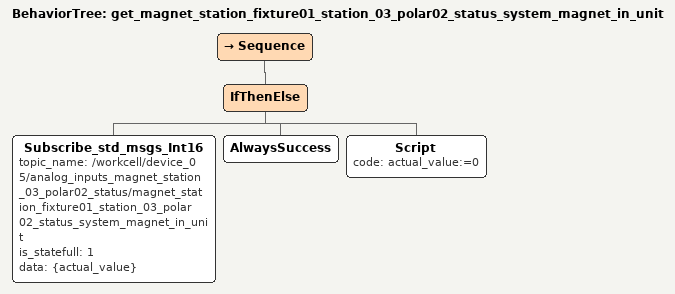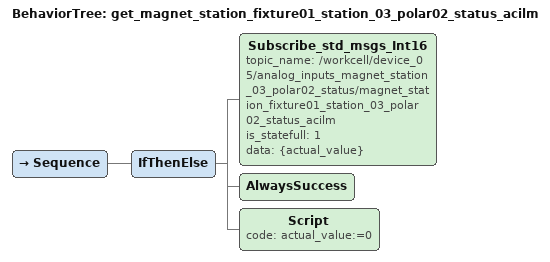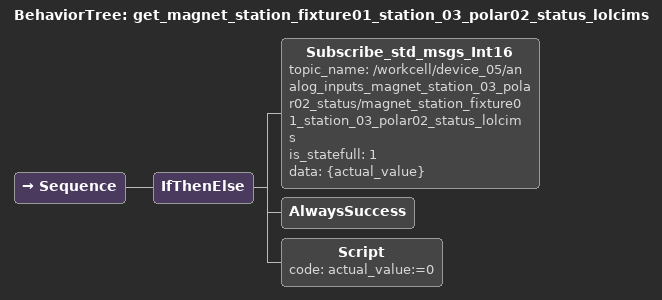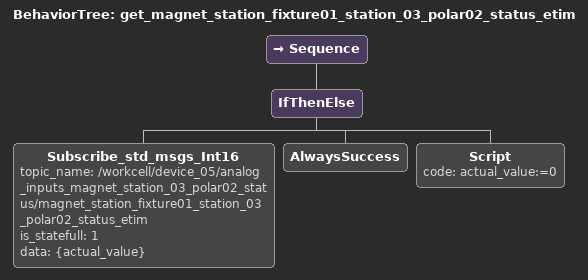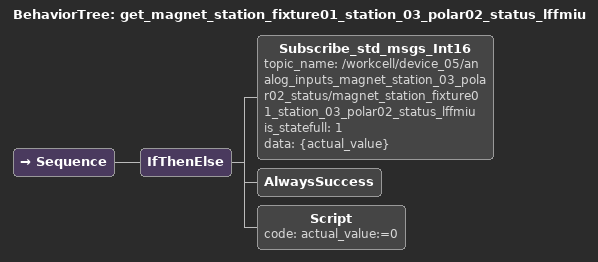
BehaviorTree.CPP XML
<?xml version='1.0' encoding='UTF-8'?>
<root BTCPP_format="4" main_tree_to_execute="get_magnet_station_fixture01_station_03_polar02_status_system_magnet_in_unit">
  <BehaviorTree ID="get_magnet_station_fixture01_station_03_polar02_status_system_magnet_in_unit">
    <Sequence>
      <IfThenElse>
        <Subscribe_std_msgs_Int16 topic_name="/workcell/device_05/analog_inputs_magnet_station_03_polar02_status/magnet_station_fixture01_station_03_polar02_status_system_magnet_in_unit" is_statefull="1" data="{actual_value}"/>
        <AlwaysSuccess/>
        <Script code="actual_value:=0"/>
      </IfThenElse>
    </Sequence>
  </BehaviorTree>
  <BehaviorTree ID="get_magnet_station_fixture01_station_03_polar02_status_acilm">
    <Sequence>
      <IfThenElse>
        <Subscribe_std_msgs_Int16 topic_name="/workcell/device_05/analog_inputs_magnet_station_03_polar02_status/magnet_station_fixture01_station_03_polar02_status_acilm" is_statefull="1" data="{actual_value}"/>
        <AlwaysSuccess/>
        <Script code="actual_value:=0"/>
      </IfThenElse>
    </Sequence>
  </BehaviorTree>
  <BehaviorTree ID="get_magnet_station_fixture01_station_03_polar02_status_lolcims">
    <Sequence>
      <IfThenElse>
        <Subscribe_std_msgs_Int16 topic_name="/workcell/device_05/analog_inputs_magnet_station_03_polar02_status/magnet_station_fixture01_station_03_polar02_status_lolcims" is_statefull="1" data="{actual_value}"/>
        <AlwaysSuccess/>
        <Script code="actual_value:=0"/>
      </IfThenElse>
    </Sequence>
  </BehaviorTree>
  <BehaviorTree ID="get_magnet_station_fixture01_station_03_polar02_status_etim">
    <Sequence>
      <IfThenElse>
        <Subscribe_std_msgs_Int16 topic_name="/workcell/device_05/analog_inputs_magnet_station_03_polar02_status/magnet_station_fixture01_station_03_polar02_status_etim" is_statefull="1" data="{actual_value}"/>
        <AlwaysSuccess/>
        <Script code="actual_value:=0"/>
      </IfThenElse>
    </Sequence>
  </BehaviorTree>
  <BehaviorTree ID="get_magnet_station_fixture01_station_03_polar02_status_lffmiu">
    <Sequence>
      <IfThenElse>
        <Subscribe_std_msgs_Int16 topic_name="/workcell/device_05/analog_inputs_magnet_station_03_polar02_status/magnet_station_fixture01_station_03_polar02_status_lffmiu" is_statefull="1" data="{actual_value}"/>
        <AlwaysSuccess/>
        <Script code="actual_value:=0"/>
      </IfThenElse>
    </Sequence>
  </BehaviorTree>
</root>
